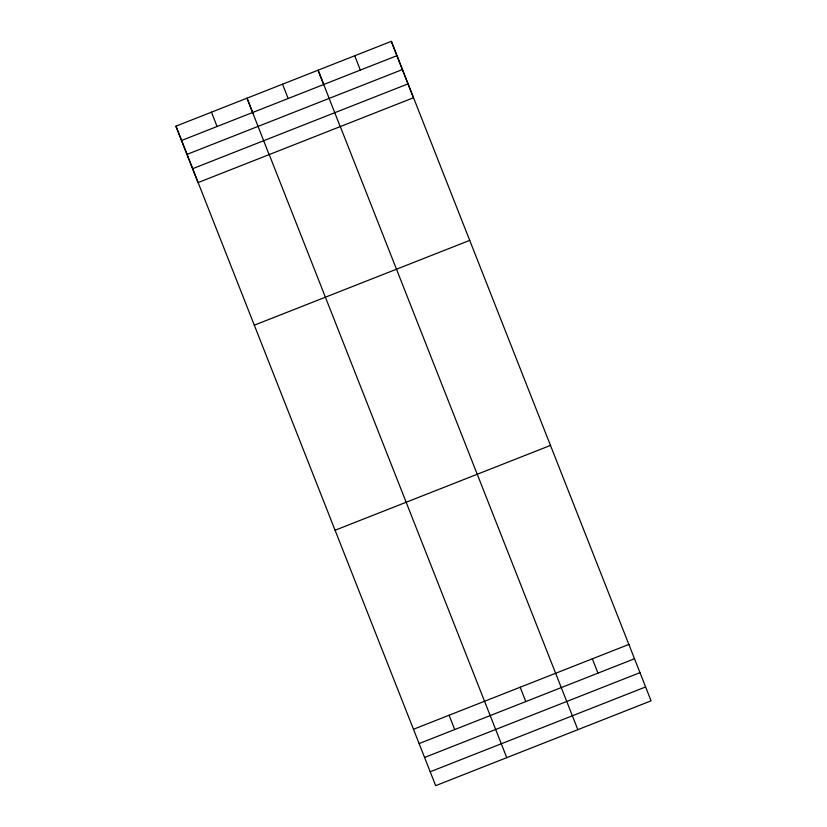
<?xml version="1.0" encoding="UTF-8"?>
<svg xmlns="http://www.w3.org/2000/svg" width="827" height="827" viewBox="0 0 827 827"><rect width="100%" height="100%" fill="white"/><g stroke="black" fill="none" stroke-linecap="round" stroke-linejoin="round"><path stroke-width="1.24" d="M175.924 126.169L391.326 41.35L651.076 700.831L435.674 785.65L175.924 126.169L198.035 182.602L413.438 97.772L391.326 41.35M181.537 140.497L396.939 55.678M186.985 154.391L402.387 69.571M192.588 168.708L408 83.878M254.344 325.176L469.746 240.357M335.142 530.221L550.544 445.391M413.562 729.228L628.965 644.398M419.175 743.556L634.578 658.726M424.623 757.449L640.026 672.62M430.226 771.756L645.639 686.937M323.626 84.24L318.085 70.192L340.207 126.614M340.228 126.376L577.846 729.672M253 113.402L247.004 98.175L269.116 154.608M269.147 154.37L506.755 757.656M592.349 658.819L597.962 673.147M354.711 55.771L360.324 70.099M520.183 687.237L525.796 701.565M282.545 84.189L288.158 98.516M449.102 715.231L454.716 729.559M211.464 112.172L217.077 126.5"/></g></svg>
